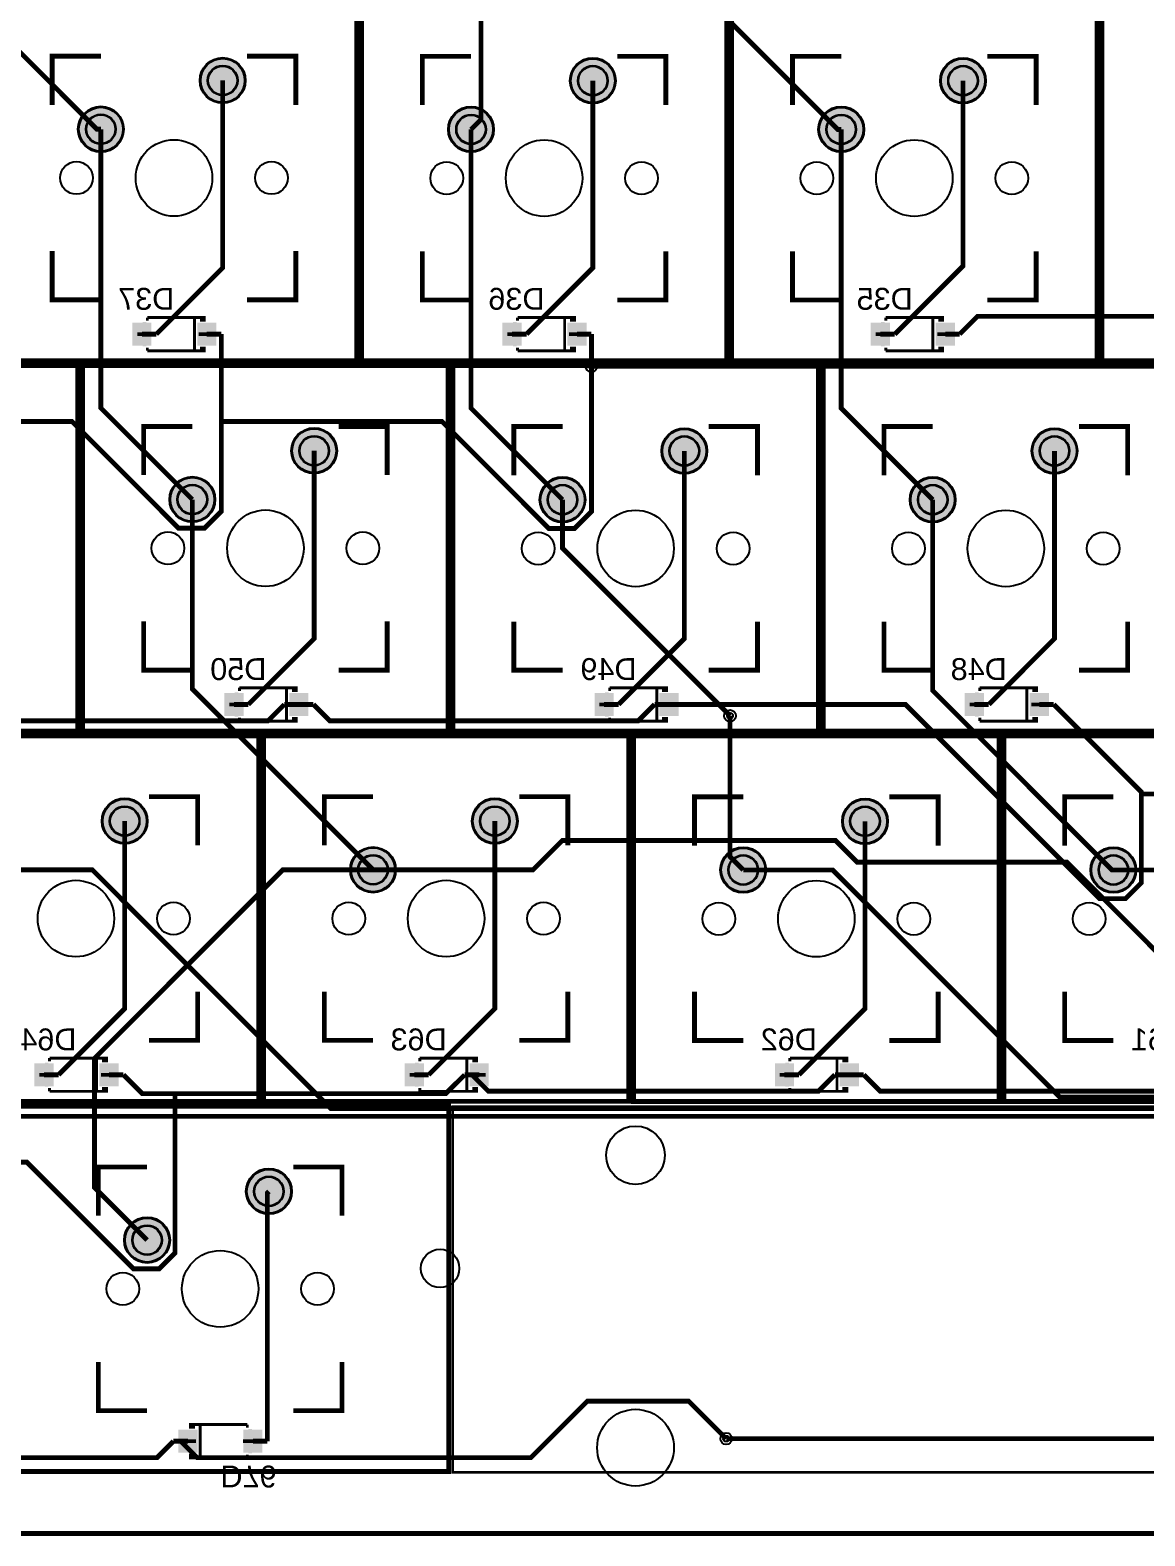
# Model space of a CAD drawing. Header units: millimetres. Extents: x -189 to 128, y -22 to 108.
# Drawn here: x -136 to -77.9, y -21.8 to 56.7 of the extents above; entities that cross this region are included whole.
import ezdxf

# ---------------------------------------------------------------- set-up
doc = ezdxf.new("R2010")
doc.units = ezdxf.units.MM
for name, color, linetype, true_color in [('BoardOutLine', 7, 'Continuous', 0xff00ff), ('BottomLayer', 7, 'Continuous', 0x0000ff), ('BottomPasteMaskLayer', 7, 'Continuous', 0x800000), ('BottomSilkLayer', 7, 'Continuous', 0x66cc33), ('BottomSolderMaskLayer', 7, 'Continuous', 0xaa00ff), ('Document', 7, 'Continuous', 0xffffff), ('Hole', 7, 'Continuous', 0x222222), ('Multi-Layer', 7, 'Continuous', 0xc0c0c0), ('TopLayer', 7, 'Continuous', 0xff0000), ('TopSilkLayer', 7, 'Continuous', 0xffcc00), ('TopSolderMaskLayer', 7, 'Continuous', 0x800080)]:
    doc.layers.add(name, color=color, linetype=linetype, true_color=true_color)
doc.styles.get("Standard").update_dxf_attribs({"font": 'arial.ttf'})

msp = doc.modelspace()

# ---------------------------------------------------------------- hatches: boundary and pattern name
at = {"layer": 'BottomLayer'}
for points in [[(-129.701, 41.393), (-130.651, 41.393), (-130.651, 40.243), (-129.701, 40.243)], [(-126.316, 41.393), (-127.266, 41.393), (-127.266, 40.243), (-126.316, 40.243)], [(-110.401, 41.393), (-111.351, 41.393), (-111.351, 40.243), (-110.401, 40.243)], [(-107.016, 41.393), (-107.966, 41.393), (-107.966, 40.243), (-107.016, 40.243)], [(-91.201, 41.393), (-92.151, 41.393), (-92.151, 40.243), (-91.201, 40.243)], [(-87.816, 41.393), (-88.766, 41.393), (-88.766, 40.243), (-87.816, 40.243)], [(-124.901, 22.093), (-125.851, 22.093), (-125.851, 20.943), (-124.901, 20.943)], [(-121.516, 22.093), (-122.466, 22.093), (-122.466, 20.943), (-121.516, 20.943)], [(-105.601, 22.093), (-106.551, 22.093), (-106.551, 20.943), (-105.601, 20.943)], [(-102.216, 22.093), (-103.166, 22.093), (-103.166, 20.943), (-102.216, 20.943)], [(-86.301, 22.093), (-87.251, 22.093), (-87.251, 20.943), (-86.301, 20.943)], [(-82.916, 22.093), (-83.866, 22.093), (-83.866, 20.943), (-82.916, 20.943)], [(-134.801, 2.793), (-135.751, 2.793), (-135.751, 1.643), (-134.801, 1.643)], [(-131.416, 2.793), (-132.366, 2.793), (-132.366, 1.643), (-131.416, 1.643)], [(-115.501, 2.793), (-116.451, 2.793), (-116.451, 1.643), (-115.501, 1.643)], [(-112.116, 2.793), (-113.066, 2.793), (-113.066, 1.643), (-112.116, 1.643)], [(-96.201, 2.793), (-97.151, 2.793), (-97.151, 1.643), (-96.201, 1.643)], [(-92.816, 2.793), (-93.766, 2.793), (-93.766, 1.643), (-92.816, 1.643)], [(-128.251, -17.457), (-127.301, -17.457), (-127.301, -16.307), (-128.251, -16.307)], [(-124.866, -17.457), (-123.916, -17.457), (-123.916, -16.307), (-124.866, -16.307)]]:
    msp.add_hatch(color=256, dxfattribs=at).paths.add_polyline_path(points)
at = {"layer": 'BottomPasteMaskLayer'}
for points in [[(-129.701, 41.393), (-130.651, 41.393), (-130.651, 40.243), (-129.701, 40.243)], [(-126.316, 41.393), (-127.266, 41.393), (-127.266, 40.243), (-126.316, 40.243)], [(-110.401, 41.393), (-111.351, 41.393), (-111.351, 40.243), (-110.401, 40.243)], [(-107.016, 41.393), (-107.966, 41.393), (-107.966, 40.243), (-107.016, 40.243)], [(-91.201, 41.393), (-92.151, 41.393), (-92.151, 40.243), (-91.201, 40.243)], [(-87.816, 41.393), (-88.766, 41.393), (-88.766, 40.243), (-87.816, 40.243)], [(-124.901, 22.093), (-125.851, 22.093), (-125.851, 20.943), (-124.901, 20.943)], [(-121.516, 22.093), (-122.466, 22.093), (-122.466, 20.943), (-121.516, 20.943)], [(-105.601, 22.093), (-106.551, 22.093), (-106.551, 20.943), (-105.601, 20.943)], [(-102.216, 22.093), (-103.166, 22.093), (-103.166, 20.943), (-102.216, 20.943)], [(-86.301, 22.093), (-87.251, 22.093), (-87.251, 20.943), (-86.301, 20.943)], [(-82.916, 22.093), (-83.866, 22.093), (-83.866, 20.943), (-82.916, 20.943)], [(-134.801, 2.793), (-135.751, 2.793), (-135.751, 1.643), (-134.801, 1.643)], [(-131.416, 2.793), (-132.366, 2.793), (-132.366, 1.643), (-131.416, 1.643)], [(-115.501, 2.793), (-116.451, 2.793), (-116.451, 1.643), (-115.501, 1.643)], [(-112.116, 2.793), (-113.066, 2.793), (-113.066, 1.643), (-112.116, 1.643)], [(-96.201, 2.793), (-97.151, 2.793), (-97.151, 1.643), (-96.201, 1.643)], [(-92.816, 2.793), (-93.766, 2.793), (-93.766, 1.643), (-92.816, 1.643)], [(-128.251, -17.457), (-127.301, -17.457), (-127.301, -16.307), (-128.251, -16.307)], [(-124.866, -17.457), (-123.916, -17.457), (-123.916, -16.307), (-124.866, -16.307)]]:
    msp.add_hatch(color=256, dxfattribs=at).paths.add_polyline_path(points)
at = {"layer": 'BottomSilkLayer'}
for points in [[(-127.154, 41.76), (-127.154, 41.466), (-126.849, 41.466), (-126.849, 41.76)], [(-107.854, 41.76), (-107.854, 41.466), (-107.549, 41.466), (-107.549, 41.76)], [(-88.654, 41.76), (-88.654, 41.466), (-88.349, 41.466), (-88.349, 41.76)], [(-127.154, 39.876), (-127.154, 40.171), (-126.849, 40.171), (-126.849, 39.876)], [(-107.854, 39.876), (-107.854, 40.171), (-107.549, 40.171), (-107.549, 39.876)], [(-88.654, 39.876), (-88.654, 40.171), (-88.349, 40.171), (-88.349, 39.876)], [(-122.354, 22.46), (-122.354, 22.165), (-122.049, 22.165), (-122.049, 22.46)], [(-103.054, 22.46), (-103.054, 22.165), (-102.749, 22.165), (-102.749, 22.46)], [(-83.754, 22.46), (-83.754, 22.165), (-83.449, 22.165), (-83.449, 22.46)], [(-122.354, 20.576), (-122.354, 20.871), (-122.049, 20.871), (-122.049, 20.576)], [(-103.054, 20.576), (-103.054, 20.871), (-102.749, 20.871), (-102.749, 20.576)], [(-83.754, 20.576), (-83.754, 20.871), (-83.449, 20.871), (-83.449, 20.576)], [(-132.254, 3.16), (-132.254, 2.865), (-131.949, 2.865), (-131.949, 3.16)], [(-112.954, 3.16), (-112.954, 2.865), (-112.649, 2.865), (-112.649, 3.16)], [(-93.654, 3.16), (-93.654, 2.865), (-93.349, 2.865), (-93.349, 3.16)], [(-132.254, 1.276), (-132.254, 1.571), (-131.949, 1.571), (-131.949, 1.276)], [(-112.954, 1.276), (-112.954, 1.571), (-112.649, 1.571), (-112.649, 1.276)], [(-93.654, 1.276), (-93.654, 1.571), (-93.349, 1.571), (-93.349, 1.276)], [(-127.414, -15.94), (-127.414, -16.235), (-127.718, -16.235), (-127.718, -15.94)], [(-127.414, -17.824), (-127.414, -17.529), (-127.718, -17.529), (-127.718, -17.824)]]:
    msp.add_hatch(color=256, dxfattribs=at).paths.add_polyline_path(points)
at = {"layer": 'BottomSolderMaskLayer'}
for points in [[(-127.158, 54.038, 1), (-124.771, 54.038, 1)], [(-107.858, 54.029, 1), (-105.471, 54.029, 1)], [(-88.558, 54.029, 1), (-86.171, 54.029, 1)], [(-133.508, 51.498, 1), (-131.121, 51.498, 1)], [(-114.208, 51.489, 1), (-111.821, 51.489, 1)], [(-94.908, 51.489, 1), (-92.521, 51.489, 1)], [(-129.676, 41.419), (-130.676, 41.419), (-130.676, 40.218), (-129.676, 40.218)], [(-126.291, 41.419), (-127.292, 41.419), (-127.292, 40.218), (-126.291, 40.218)], [(-110.376, 41.419), (-111.376, 41.419), (-111.376, 40.218), (-110.376, 40.218)], [(-106.991, 41.419), (-107.992, 41.419), (-107.992, 40.218), (-106.991, 40.218)], [(-91.176, 41.419), (-92.176, 41.419), (-92.176, 40.218), (-91.176, 40.218)], [(-87.791, 41.419), (-88.792, 41.419), (-88.792, 40.218), (-87.791, 40.218)], [(-122.388, 34.739, 1), (-120.001, 34.739, 1)], [(-103.088, 34.729, 1), (-100.701, 34.729, 1)], [(-83.789, 34.729, 1), (-81.401, 34.729, 1)], [(-128.738, 32.199, 1), (-126.351, 32.199, 1)], [(-109.438, 32.189, 1), (-107.051, 32.189, 1)], [(-90.139, 32.189, 1), (-87.751, 32.189, 1)], [(-124.876, 22.118), (-125.876, 22.118), (-125.876, 20.918), (-124.876, 20.918)], [(-121.491, 22.118), (-122.492, 22.118), (-122.492, 20.918), (-121.491, 20.918)], [(-105.576, 22.118), (-106.576, 22.118), (-106.576, 20.918), (-105.576, 20.918)], [(-102.191, 22.118), (-103.192, 22.118), (-103.192, 20.918), (-102.191, 20.918)], [(-86.276, 22.118), (-87.276, 22.118), (-87.276, 20.918), (-86.276, 20.918)], [(-82.891, 22.118), (-83.892, 22.118), (-83.892, 20.918), (-82.891, 20.918)], [(-132.268, 15.439, 1), (-129.881, 15.439, 1)], [(-112.968, 15.439, 1), (-110.581, 15.439, 1)], [(-93.668, 15.429, 1), (-91.281, 15.429, 1)], [(-119.318, 12.899, 1), (-116.931, 12.899, 1)], [(-100.018, 12.889, 1), (-97.631, 12.889, 1)], [(-80.718, 12.889, 1), (-78.331, 12.889, 1)], [(-134.776, 2.818), (-135.776, 2.818), (-135.776, 1.618), (-134.776, 1.618)], [(-131.391, 2.818), (-132.392, 2.818), (-132.392, 1.618), (-131.391, 1.618)], [(-115.476, 2.818), (-116.476, 2.818), (-116.476, 1.618), (-115.476, 1.618)], [(-112.091, 2.818), (-113.092, 2.818), (-113.092, 1.618), (-112.091, 1.618)], [(-96.176, 2.818), (-97.176, 2.818), (-97.176, 1.618), (-96.176, 1.618)], [(-92.791, 2.818), (-93.792, 2.818), (-93.792, 1.618), (-92.791, 1.618)], [(-124.748, -3.861, 1), (-122.361, -3.861, 1)], [(-131.098, -6.401, 1), (-128.711, -6.401, 1)], [(-128.276, -17.482), (-127.276, -17.482), (-127.276, -16.282), (-128.276, -16.282)], [(-124.892, -17.482), (-123.891, -17.482), (-123.891, -16.282), (-124.892, -16.282)]]:
    msp.add_hatch(color=256, dxfattribs=at).paths.add_polyline_path(points)
at = {"layer": 'Document'}
for points in [[(-130.419, 40.916), (-130.419, 40.726), (-129.661, 40.726), (-129.661, 40.916)], [(-130.135, 41.453), (-130.135, 40.189), (-129.945, 40.189), (-129.945, 41.453)], [(-126.453, 40.913), (-126.453, 40.723), (-127.212, 40.723), (-127.212, 40.913)], [(-111.119, 40.916), (-111.119, 40.726), (-110.361, 40.726), (-110.361, 40.916)], [(-110.835, 41.453), (-110.835, 40.189), (-110.645, 40.189), (-110.645, 41.453)], [(-107.153, 40.913), (-107.153, 40.723), (-107.912, 40.723), (-107.912, 40.913)], [(-91.919, 40.916), (-91.919, 40.726), (-91.161, 40.726), (-91.161, 40.916)], [(-91.635, 41.453), (-91.635, 40.189), (-91.445, 40.189), (-91.445, 41.453)], [(-87.953, 40.913), (-87.953, 40.723), (-88.712, 40.723), (-88.712, 40.913)], [(-125.335, 22.153), (-125.335, 20.889), (-125.145, 20.889), (-125.145, 22.153)], [(-106.035, 22.153), (-106.035, 20.889), (-105.845, 20.889), (-105.845, 22.153)], [(-86.735, 22.153), (-86.735, 20.889), (-86.545, 20.889), (-86.545, 22.153)], [(-125.619, 21.616), (-125.619, 21.426), (-124.861, 21.426), (-124.861, 21.616)], [(-121.653, 21.613), (-121.653, 21.423), (-122.412, 21.423), (-122.412, 21.613)], [(-106.319, 21.616), (-106.319, 21.426), (-105.561, 21.426), (-105.561, 21.616)], [(-102.353, 21.613), (-102.353, 21.423), (-103.112, 21.423), (-103.112, 21.613)], [(-87.019, 21.616), (-87.019, 21.426), (-86.261, 21.426), (-86.261, 21.616)], [(-83.053, 21.613), (-83.053, 21.423), (-83.812, 21.423), (-83.812, 21.613)], [(-135.235, 2.853), (-135.235, 1.589), (-135.045, 1.589), (-135.045, 2.853)], [(-115.935, 2.853), (-115.935, 1.589), (-115.745, 1.589), (-115.745, 2.853)], [(-96.635, 2.853), (-96.635, 1.589), (-96.445, 1.589), (-96.445, 2.853)], [(-135.519, 2.316), (-135.519, 2.126), (-134.761, 2.126), (-134.761, 2.316)], [(-131.553, 2.313), (-131.553, 2.123), (-132.312, 2.123), (-132.312, 2.313)], [(-116.219, 2.316), (-116.219, 2.126), (-115.461, 2.126), (-115.461, 2.316)], [(-112.253, 2.313), (-112.253, 2.123), (-113.012, 2.123), (-113.012, 2.313)], [(-96.919, 2.316), (-96.919, 2.126), (-96.161, 2.126), (-96.161, 2.316)], [(-92.953, 2.313), (-92.953, 2.123), (-93.712, 2.123), (-93.712, 2.313)], [(-124.433, -17.517), (-124.433, -16.253), (-124.622, -16.253), (-124.622, -17.517)], [(-128.114, -16.977), (-128.114, -16.787), (-127.355, -16.787), (-127.355, -16.977)], [(-124.148, -16.98), (-124.148, -16.79), (-124.907, -16.79), (-124.907, -16.98)]]:
    msp.add_hatch(color=256, dxfattribs=at).paths.add_polyline_path(points)
at = {"layer": 'Multi-Layer'}
for points in [[(-127.107, 54.038, 1), (-124.821, 54.038, 1)], [(-107.808, 54.029, 1), (-105.522, 54.029, 1)], [(-88.508, 54.029, 1), (-86.222, 54.029, 1)], [(-133.457, 51.498, 1), (-131.171, 51.498, 1)], [(-114.158, 51.489, 1), (-111.872, 51.489, 1)], [(-94.858, 51.489, 1), (-92.572, 51.489, 1)], [(-122.338, 34.739, 1), (-120.052, 34.739, 1)], [(-103.038, 34.729, 1), (-100.752, 34.729, 1)], [(-83.738, 34.729, 1), (-81.452, 34.729, 1)], [(-128.688, 32.199, 1), (-126.402, 32.199, 1)], [(-109.388, 32.189, 1), (-107.102, 32.189, 1)], [(-90.088, 32.189, 1), (-87.802, 32.189, 1)], [(-132.217, 15.439, 1), (-129.931, 15.439, 1)], [(-112.917, 15.439, 1), (-110.631, 15.439, 1)], [(-93.618, 15.429, 1), (-91.332, 15.429, 1)], [(-119.267, 12.899, 1), (-116.981, 12.899, 1)], [(-99.968, 12.889, 1), (-97.682, 12.889, 1)], [(-80.668, 12.889, 1), (-78.382, 12.889, 1)], [(-124.697, -3.861, 1), (-122.411, -3.861, 1)], [(-131.047, -6.401, 1), (-128.761, -6.401, 1)]]:
    msp.add_hatch(color=256, dxfattribs=at).paths.add_polyline_path(points)
at = {"layer": 'TopSolderMaskLayer'}
for points in [[(-127.158, 54.038, 1), (-124.771, 54.038, 1)], [(-107.858, 54.029, 1), (-105.471, 54.029, 1)], [(-88.558, 54.029, 1), (-86.171, 54.029, 1)], [(-133.508, 51.498, 1), (-131.121, 51.498, 1)], [(-114.208, 51.489, 1), (-111.821, 51.489, 1)], [(-94.908, 51.489, 1), (-92.521, 51.489, 1)], [(-122.388, 34.739, 1), (-120.001, 34.739, 1)], [(-103.088, 34.729, 1), (-100.701, 34.729, 1)], [(-83.789, 34.729, 1), (-81.401, 34.729, 1)], [(-128.738, 32.199, 1), (-126.351, 32.199, 1)], [(-109.438, 32.189, 1), (-107.051, 32.189, 1)], [(-90.139, 32.189, 1), (-87.751, 32.189, 1)], [(-132.268, 15.439, 1), (-129.881, 15.439, 1)], [(-112.968, 15.439, 1), (-110.581, 15.439, 1)], [(-93.668, 15.429, 1), (-91.281, 15.429, 1)], [(-119.318, 12.899, 1), (-116.931, 12.899, 1)], [(-100.018, 12.889, 1), (-97.631, 12.889, 1)], [(-80.718, 12.889, 1), (-78.331, 12.889, 1)], [(-124.748, -3.861, 1), (-122.361, -3.861, 1)], [(-131.098, -6.401, 1), (-128.711, -6.401, 1)]]:
    msp.add_hatch(color=256, dxfattribs=at).paths.add_polyline_path(points)

# ---------------------------------------------------------------- linework, layer by layer
at = {"layer": 'BoardOutLine', "const_width": 0.254}
msp.add_lwpolyline([(-188.553, -21.69), (126.447, -21.69)], dxfattribs=at)
at = {"layer": 'BottomLayer', "const_width": 0.254}
for points in [[(-113.014, 51.489), (-112.495, 52.008), (-112.495, 71.754), (-117.026, 76.287)], [(-132.314, 51.498), (-132.516, 51.498), (-141.829, 60.811), (-141.829, 70.788)], [(-93.715, 51.489), (-93.894, 51.489), (-103.221, 60.815), (-103.221, 70.788)], [(-129.422, 40.818), (-125.964, 44.275), (-125.964, 54.038)], [(-110.122, 40.818), (-106.664, 44.275), (-106.664, 54.029)], [(-90.922, 40.818), (-87.365, 44.375), (-87.365, 54.029)], [(-132.314, 51.498), (-132.314, 36.968), (-127.545, 32.199)], [(-108.245, 32.189), (-113.014, 36.958), (-113.014, 51.489)], [(-88.945, 32.189), (-93.715, 36.958), (-93.715, 51.489)], [(-69.645, 40.818), (-70.576, 41.749), (-86.606, 41.749), (-87.537, 40.818)], [(-130.176, 40.818), (-129.422, 40.818)], [(-126.791, 40.818), (-126.037, 40.818)], [(-126.037, 36.262), (-126.037, 40.818)], [(-110.876, 40.818), (-110.122, 40.818)], [(-107.491, 40.818), (-106.737, 40.818)], [(-106.737, 39.152), (-106.737, 40.818)], [(-91.676, 40.818), (-90.922, 40.818)], [(-88.291, 40.818), (-87.537, 40.818)], [(-126.037, 36.262), (-114.528, 36.262), (-108.959, 30.693), (-107.618, 30.693), (-106.737, 31.574), (-106.737, 39.152)], [(-145.337, 36.262), (-133.818, 36.262), (-128.259, 30.703), (-126.918, 30.703), (-126.037, 31.584), (-126.037, 36.262)], [(-124.622, 21.518), (-121.195, 24.945), (-121.195, 34.739)], [(-105.322, 21.518), (-101.895, 24.945), (-101.895, 34.729)], [(-86.022, 21.518), (-82.595, 24.945), (-82.595, 34.729)], [(-79.525, 12.889), (-79.594, 12.889), (-88.945, 22.24), (-88.945, 32.189)], [(-122.745, 21.518), (-123.603, 20.66), (-137.928, 20.66), (-138.786, 21.518), (-140.537, 21.518)], [(-125.376, 21.518), (-124.622, 21.518)], [(-121.991, 21.518), (-122.745, 21.518)], [(-121.991, 21.518), (-121.237, 21.518)], [(-121.237, 21.518), (-120.379, 20.66), (-104.303, 20.66), (-103.445, 21.518)], [(-106.076, 21.518), (-105.322, 21.518)], [(-103.068, 21.518), (-103.445, 21.518)], [(-103.068, 21.518), (-102.691, 21.518)], [(-102.691, 21.518), (-90.363, 21.518), (-80.239, 11.393), (-78.898, 11.393), (-78.072, 12.22), (-78.072, 16.853)], [(-86.776, 21.518), (-86.022, 21.518)], [(-83.391, 21.518), (-82.637, 21.518)], [(-78.072, 16.853), (-78.072, 16.953), (-82.637, 21.518)], [(-98.825, 12.889), (-99.512, 13.577), (-99.512, 20.927)], [(-58.782, 16.963), (-58.782, 12.22), (-59.608, 11.393), (-60.949, 11.393), (-66.408, 16.853), (-78.072, 16.853)], [(-134.522, 2.218), (-131.074, 5.666), (-131.074, 15.439)], [(-115.222, 2.218), (-111.774, 5.665), (-111.774, 15.439)], [(-95.922, 2.218), (-92.475, 5.665), (-92.475, 15.429)], [(-129.904, -6.401), (-132.647, -3.659), (-132.647, 3.074), (-122.822, 12.899), (-118.124, 12.899)], [(-163.091, 2.018), (-163.091, 0.695), (-154.5, -7.897), (-153.319, -7.897), (-149.065, -3.642), (-149.065, -2.988), (-148.42, -2.343), (-136.172, -2.343), (-130.618, -7.897), (-129.278, -7.897), (-128.452, -7.07), (-128.452, 1.234)], [(-135.276, 2.218), (-134.522, 2.218)], [(-131.891, 2.218), (-131.137, 2.218)], [(-131.137, 2.218), (-130.153, 1.234), (-128.452, 1.234)], [(-128.452, 1.234), (-114.33, 1.234), (-113.345, 2.218)], [(-115.976, 2.218), (-115.222, 2.218)], [(-112.968, 2.218), (-113.345, 2.218)], [(-112.591, 2.218), (-112.968, 2.218)], [(-112.968, 2.218), (-112.112, 1.362), (-94.901, 1.362), (-94.045, 2.218)], [(-96.676, 2.218), (-95.922, 2.218)], [(-93.668, 2.218), (-94.045, 2.218)], [(-93.668, 2.218), (-93.291, 2.218)], [(-93.291, 2.218), (-92.537, 2.218)], [(-92.537, 2.218), (-91.679, 1.36), (-75.603, 1.36), (-74.745, 2.218)], [(-123.637, -16.882), (-123.637, -3.944), (-123.554, -3.861)], [(-128.153, -16.882), (-127.297, -17.738), (-109.897, -17.738), (-106.958, -14.799), (-101.666, -14.799), (-99.713, -16.752)], [(-151.022, -16.882), (-150.166, -17.738), (-129.386, -17.738), (-128.53, -16.882)], [(-128.153, -16.882), (-128.53, -16.882)], [(-127.776, -16.882), (-128.153, -16.882)], [(-124.391, -16.882), (-123.637, -16.882)]]:
    msp.add_lwpolyline(points, dxfattribs=at)
at = {"layer": 'BottomSilkLayer', "const_width": 0.152}
for points in [[(-127.077, 41.684), (-129.89, 41.684)], [(-129.89, 41.684), (-129.89, 41.516)], [(-127.434, 41.684), (-127.434, 39.952)], [(-107.777, 41.684), (-110.59, 41.684)], [(-110.59, 41.684), (-110.59, 41.516)], [(-108.134, 41.684), (-108.134, 39.952)], [(-88.577, 41.684), (-91.39, 41.684)], [(-91.39, 41.684), (-91.39, 41.516)], [(-88.934, 41.684), (-88.934, 39.952)], [(-129.89, 39.952), (-129.89, 40.12)], [(-127.077, 39.952), (-129.89, 39.952)], [(-110.59, 39.952), (-110.59, 40.12)], [(-107.777, 39.952), (-110.59, 39.952)], [(-91.39, 39.952), (-91.39, 40.12)], [(-88.577, 39.952), (-91.39, 39.952)], [(-122.277, 22.384), (-125.09, 22.384)], [(-125.09, 22.384), (-125.09, 22.216)], [(-122.634, 22.384), (-122.634, 20.652)], [(-102.977, 22.384), (-105.79, 22.384)], [(-105.79, 22.384), (-105.79, 22.216)], [(-103.334, 22.384), (-103.334, 20.652)], [(-83.677, 22.384), (-86.49, 22.384)], [(-86.49, 22.384), (-86.49, 22.216)], [(-84.034, 22.384), (-84.034, 20.652)], [(-125.09, 20.652), (-125.09, 20.82)], [(-122.277, 20.652), (-125.09, 20.652)], [(-105.79, 20.652), (-105.79, 20.82)], [(-102.977, 20.652), (-105.79, 20.652)], [(-86.49, 20.652), (-86.49, 20.82)], [(-83.677, 20.652), (-86.49, 20.652)], [(-132.177, 3.084), (-134.99, 3.084)], [(-134.99, 3.084), (-134.99, 2.916)], [(-132.534, 3.084), (-132.534, 1.352)], [(-112.877, 3.084), (-115.69, 3.084)], [(-115.69, 3.084), (-115.69, 2.916)], [(-113.234, 3.084), (-113.234, 1.352)], [(-93.577, 3.084), (-96.39, 3.084)], [(-96.39, 3.084), (-96.39, 2.916)], [(-93.934, 3.084), (-93.934, 1.352)], [(-134.99, 1.352), (-134.99, 1.52)], [(-115.69, 1.352), (-115.69, 1.52)], [(-96.39, 1.352), (-96.39, 1.52)], [(-132.177, 1.352), (-134.99, 1.352)], [(-112.877, 1.352), (-115.69, 1.352)], [(-93.577, 1.352), (-96.39, 1.352)], [(-127.49, -16.016), (-124.677, -16.016)], [(-127.133, -17.748), (-127.133, -16.016)], [(-124.677, -16.016), (-124.677, -16.184)], [(-127.49, -17.748), (-124.677, -17.748)], [(-124.677, -17.748), (-124.677, -17.58)]]:
    msp.add_lwpolyline(points, dxfattribs=at)
at = {"layer": 'BottomSolderMaskLayer'}
for centre, radius in [((-125.964, 54.038), 1.194), ((-106.665, 54.029), 1.194), ((-87.365, 54.029), 1.194), ((-125.965, 54.039), 0.783), ((-106.665, 54.029), 0.783), ((-87.365, 54.029), 0.783), ((-132.314, 51.498), 1.194), ((-113.015, 51.489), 1.194), ((-93.715, 51.489), 1.194), ((-132.315, 51.499), 0.783), ((-113.015, 51.489), 0.783), ((-93.715, 51.489), 0.783), ((-121.195, 34.739), 1.194), ((-121.195, 34.739), 0.783), ((-101.895, 34.729), 1.194), ((-101.895, 34.729), 0.783), ((-82.595, 34.729), 1.194), ((-82.595, 34.729), 0.783), ((-127.545, 32.199), 1.194), ((-127.545, 32.199), 0.783), ((-108.245, 32.189), 1.194), ((-108.245, 32.189), 0.783), ((-88.945, 32.189), 1.194), ((-88.945, 32.189), 0.783), ((-131.074, 15.439), 1.194), ((-111.774, 15.439), 1.194), ((-92.475, 15.429), 1.194), ((-131.075, 15.439), 0.783), ((-111.775, 15.439), 0.783), ((-92.475, 15.429), 0.783), ((-118.124, 12.899), 1.194), ((-118.125, 12.899), 0.783), ((-98.825, 12.889), 1.194), ((-98.825, 12.889), 0.783), ((-79.525, 12.889), 1.194), ((-79.525, 12.889), 0.783), ((-123.554, -3.861), 1.194), ((-123.555, -3.861), 0.783), ((-129.904, -6.401), 1.194), ((-129.905, -6.401), 0.783)]:
    msp.add_circle(centre, radius, dxfattribs=at)
at = {"layer": 'Document'}
for points, const_width in [([(-138.03, 58.484), (-118.98, 58.484), (-118.98, 39.434), (-138.03, 39.434), (-138.03, 58.484)], 0.254), ([(-118.73, 58.474), (-99.68, 58.474), (-99.68, 39.424), (-118.73, 39.424), (-118.73, 58.474)], 0.254), ([(-99.43, 58.474), (-80.38, 58.474), (-80.38, 39.424), (-99.43, 39.424), (-99.43, 58.474)], 0.254), ([(-80.13, 58.474), (-61.08, 58.474), (-61.08, 39.424), (-80.13, 39.424), (-80.13, 58.474)], 0.254), ([(-152.56, 39.184), (-133.51, 39.184), (-133.51, 20.134), (-152.56, 20.134), (-152.56, 39.184)], 0.254), ([(-133.26, 39.184), (-114.21, 39.184), (-114.21, 20.134), (-133.26, 20.134), (-133.26, 39.184)], 0.254), ([(-113.96, 39.174), (-94.91, 39.174), (-94.91, 20.124), (-113.96, 20.124), (-113.96, 39.174)], 0.254), ([(-94.66, 39.174), (-75.61, 39.174), (-75.61, 20.124), (-94.66, 20.124), (-94.66, 39.174)], 0.254), ([(-143.14, 19.884), (-124.09, 19.884), (-124.09, 0.834), (-143.14, 0.834), (-143.14, 19.884)], 0.254), ([(-123.84, 19.884), (-104.79, 19.884), (-104.79, 0.834), (-123.84, 0.834), (-123.84, 19.884)], 0.254), ([(-104.54, 19.874), (-85.49, 19.874), (-85.49, 0.824), (-104.54, 0.824), (-104.54, 19.874)], 0.254), ([(-85.24, 19.874), (-66.19, 19.874), (-66.19, 0.824), (-85.24, 0.824), (-85.24, 19.874)], 0.254), ([(-138.005, 0.584), (-114.185, 0.584), (-114.185, -18.466), (-138.005, -18.466), (-138.005, 0.584)], 0.254), ([(-113.971, 0.545), (5.091, 0.545), (5.091, -18.505), (-113.971, -18.505), (-113.971, 0.545)], 0.15)]:
    msp.add_lwpolyline(points, close=True, dxfattribs=dict(at, const_width=const_width))
at = {"layer": 'Hole'}
for centre in [(-106.737, 39.152), (-99.512, 20.927), (-99.713, -16.752)]:
    msp.add_circle(centre, 0.153, dxfattribs=at)
at = {"layer": 'Multi-Layer'}
for centre, radius in [((-125.964, 54.038), 1.143), ((-106.665, 54.029), 1.143), ((-87.365, 54.029), 1.143), ((-125.965, 54.039), 0.749), ((-106.665, 54.029), 0.749), ((-87.365, 54.029), 0.749), ((-132.314, 51.498), 1.143), ((-113.015, 51.489), 1.143), ((-93.715, 51.489), 1.143), ((-132.315, 51.499), 0.749), ((-113.015, 51.489), 0.749), ((-93.715, 51.489), 0.749), ((-128.504, 48.958), 1.994), ((-109.205, 48.949), 1.994), ((-89.905, 48.949), 1.994), ((-133.584, 48.958), 0.851), ((-123.424, 48.958), 0.851), ((-114.285, 48.949), 0.851), ((-104.125, 48.949), 0.851), ((-94.985, 48.949), 0.851), ((-84.825, 48.949), 0.851), ((-106.737, 39.152), 0.305), ((-121.195, 34.739), 1.143), ((-121.195, 34.739), 0.749), ((-101.895, 34.729), 1.143), ((-101.895, 34.729), 0.749), ((-82.595, 34.729), 1.143), ((-82.595, 34.729), 0.749), ((-127.545, 32.199), 1.143), ((-108.245, 32.189), 1.143), ((-88.945, 32.189), 1.143), ((-127.545, 32.199), 0.749), ((-108.245, 32.189), 0.749), ((-88.945, 32.189), 0.749), ((-123.735, 29.659), 1.994), ((-104.435, 29.649), 1.994), ((-85.135, 29.649), 1.994), ((-128.815, 29.659), 0.851), ((-118.655, 29.659), 0.851), ((-109.515, 29.649), 0.851), ((-99.355, 29.649), 0.851), ((-90.215, 29.649), 0.851), ((-80.055, 29.649), 0.851), ((-99.512, 20.927), 0.305), ((-131.074, 15.439), 1.143), ((-111.774, 15.439), 1.143), ((-92.475, 15.429), 1.143), ((-131.075, 15.439), 0.749), ((-111.775, 15.439), 0.749), ((-92.475, 15.429), 0.749), ((-118.124, 12.899), 1.143), ((-118.125, 12.899), 0.749), ((-98.825, 12.889), 1.143), ((-98.825, 12.889), 0.749), ((-79.525, 12.889), 1.143), ((-79.525, 12.889), 0.749), ((-133.614, 10.359), 1.994), ((-114.314, 10.359), 1.994), ((-95.015, 10.349), 1.994), ((-128.534, 10.359), 0.851), ((-119.394, 10.359), 0.851), ((-109.234, 10.359), 0.851), ((-100.095, 10.349), 0.851), ((-89.935, 10.349), 0.851), ((-80.795, 10.349), 0.851), ((-104.44, -1.98), 1.525), ((-123.554, -3.861), 1.143), ((-123.555, -3.861), 0.749), ((-129.904, -6.401), 1.143), ((-129.905, -6.401), 0.749), ((-126.094, -8.941), 1.994), ((-114.628, -7.876), 1), ((-131.174, -8.941), 0.851), ((-121.014, -8.941), 0.851), ((-104.44, -17.22), 2), ((-99.713, -16.752), 0.305)]:
    msp.add_circle(centre, radius, dxfattribs=at)
at = {"layer": 'TopLayer', "const_width": 0.254}
for points in [[(-69.341, 39.152), (-106.737, 39.152)], [(-118.124, 12.899), (-127.545, 22.319), (-127.545, 32.199)], [(-108.245, 32.189), (-108.245, 29.659), (-99.512, 20.927)], [(-162.215, 15.449), (-146.816, 0.05), (-34.159, 0.05), (-32.352, -1.757)], [(-118.124, 12.899), (-109.783, 12.899), (-108.26, 14.422), (-94.007, 14.422), (-92.882, 13.297), (-81.946, 13.297), (-70.999, 2.35), (-62.428, 2.35), (-61.181, 1.103), (-33.981, 1.103), (-33.981, 1.103)], [(-137.424, 12.899), (-132.763, 12.899), (-120.323, 0.458), (-32.876, 0.458)], [(-62.905, 1.044), (-82.319, 1.044), (-94.164, 12.889), (-98.825, 12.889)], [(-79.525, 12.889), (-69.864, 12.889), (-58.989, 2.013), (-33.433, 2.013), (-31.668, 0.249), (-31.668, -5.604)], [(-99.713, -16.752), (-57.033, -16.752)]]:
    msp.add_lwpolyline(points, dxfattribs=at)
at = {"layer": 'TopSilkLayer', "const_width": 0.254}
for points in [[(-134.855, 52.769), (-134.855, 55.309), (-132.315, 55.309)], [(-122.155, 52.769), (-122.155, 55.309), (-124.695, 55.309)], [(-115.555, 52.759), (-115.555, 55.299), (-113.015, 55.299)], [(-102.855, 52.759), (-102.855, 55.299), (-105.395, 55.299)], [(-96.255, 52.759), (-96.255, 55.299), (-93.715, 55.299)], [(-83.555, 52.759), (-83.555, 55.299), (-86.095, 55.299)], [(-134.855, 45.149), (-134.855, 42.609), (-132.315, 42.609)], [(-124.695, 42.609), (-122.155, 42.609), (-122.155, 45.149)], [(-115.555, 45.139), (-115.555, 42.599), (-113.015, 42.599)], [(-105.395, 42.599), (-102.855, 42.599), (-102.855, 45.139)], [(-96.255, 45.139), (-96.255, 42.599), (-93.715, 42.599)], [(-86.095, 42.599), (-83.555, 42.599), (-83.555, 45.139)], [(-130.085, 33.469), (-130.085, 36.009), (-127.545, 36.009)], [(-117.385, 33.469), (-117.385, 36.009), (-119.925, 36.009)], [(-110.785, 33.459), (-110.785, 35.999), (-108.245, 35.999)], [(-98.085, 33.459), (-98.085, 35.999), (-100.625, 35.999)], [(-91.485, 33.459), (-91.485, 35.999), (-88.945, 35.999)], [(-78.785, 33.459), (-78.785, 35.999), (-81.325, 35.999)], [(-130.085, 25.849), (-130.085, 23.309), (-127.545, 23.309)], [(-119.925, 23.309), (-117.385, 23.309), (-117.385, 25.849)], [(-110.785, 25.839), (-110.785, 23.299), (-108.245, 23.299)], [(-100.625, 23.299), (-98.085, 23.299), (-98.085, 25.839)], [(-91.485, 25.839), (-91.485, 23.299), (-88.945, 23.299)], [(-81.325, 23.299), (-78.785, 23.299), (-78.785, 25.839)], [(-127.265, 14.169), (-127.265, 16.709), (-129.805, 16.709)], [(-120.665, 14.169), (-120.665, 16.709), (-118.125, 16.709)], [(-107.965, 14.169), (-107.965, 16.709), (-110.505, 16.709)], [(-101.365, 14.159), (-101.365, 16.699), (-98.825, 16.699)], [(-88.665, 14.159), (-88.665, 16.699), (-91.205, 16.699)], [(-82.065, 14.159), (-82.065, 16.699), (-79.525, 16.699)], [(-129.805, 4.009), (-127.265, 4.009), (-127.265, 6.549)], [(-120.665, 6.549), (-120.665, 4.009), (-118.125, 4.009)], [(-110.505, 4.009), (-107.965, 4.009), (-107.965, 6.549)], [(-101.365, 6.539), (-101.365, 3.999), (-98.825, 3.999)], [(-91.205, 3.999), (-88.665, 3.999), (-88.665, 6.539)], [(-82.065, 6.539), (-82.065, 3.999), (-79.525, 3.999)], [(-132.445, -5.131), (-132.445, -2.591), (-129.905, -2.591)], [(-119.745, -5.131), (-119.745, -2.591), (-122.285, -2.591)], [(-132.445, -12.751), (-132.445, -15.291), (-129.905, -15.291)], [(-122.285, -15.291), (-119.745, -15.291), (-119.745, -12.751)]]:
    msp.add_lwpolyline(points, dxfattribs=at)
at = {"layer": 'TopSolderMaskLayer'}
for centre, radius in [((-125.964, 54.038), 1.194), ((-106.665, 54.029), 1.194), ((-87.365, 54.029), 1.194), ((-125.965, 54.039), 0.783), ((-106.665, 54.029), 0.783), ((-87.365, 54.029), 0.783), ((-132.314, 51.498), 1.194), ((-113.015, 51.489), 1.194), ((-93.715, 51.489), 1.194), ((-132.315, 51.499), 0.783), ((-113.015, 51.489), 0.783), ((-93.715, 51.489), 0.783), ((-121.195, 34.739), 1.194), ((-121.195, 34.739), 0.783), ((-101.895, 34.729), 1.194), ((-101.895, 34.729), 0.783), ((-82.595, 34.729), 1.194), ((-82.595, 34.729), 0.783), ((-127.545, 32.199), 1.194), ((-127.545, 32.199), 0.783), ((-108.245, 32.189), 1.194), ((-108.245, 32.189), 0.783), ((-88.945, 32.189), 1.194), ((-88.945, 32.189), 0.783), ((-131.074, 15.439), 1.194), ((-111.774, 15.439), 1.194), ((-92.475, 15.429), 1.194), ((-131.075, 15.439), 0.783), ((-111.775, 15.439), 0.783), ((-92.475, 15.429), 0.783), ((-118.124, 12.899), 1.194), ((-118.125, 12.899), 0.783), ((-98.825, 12.889), 1.194), ((-98.825, 12.889), 0.783), ((-79.525, 12.889), 1.194), ((-79.525, 12.889), 0.783), ((-123.554, -3.861), 1.194), ((-123.555, -3.861), 0.783), ((-129.904, -6.401), 1.194), ((-129.905, -6.401), 0.783)]:
    msp.add_circle(centre, radius, dxfattribs=at)

# ---------------------------------------------------------------- texts
at = {"layer": 'BottomSilkLayer', "text_generation_flag": 2}
for s, p in [('D37', (-128.484, 42.088)), ('D36', (-109.183, 42.088)), ('D35', (-89.984, 42.088)), ('D50', (-123.684, 22.788)), ('D49', (-104.384, 22.788)), ('D48', (-85.083, 22.788)), ('D64', (-133.583, 3.488)), ('D63', (-114.283, 3.488)), ('D62', (-94.984, 3.488)), ('D61', (-75.683, 3.488))]:
    msp.add_text(s, height=1.143, dxfattribs=at).set_placement(p)
msp.add_text('D76', height=1.143, rotation=180, dxfattribs=at).set_placement((-126.084, -18.152))

doc.saveas('drawing.dxf')
